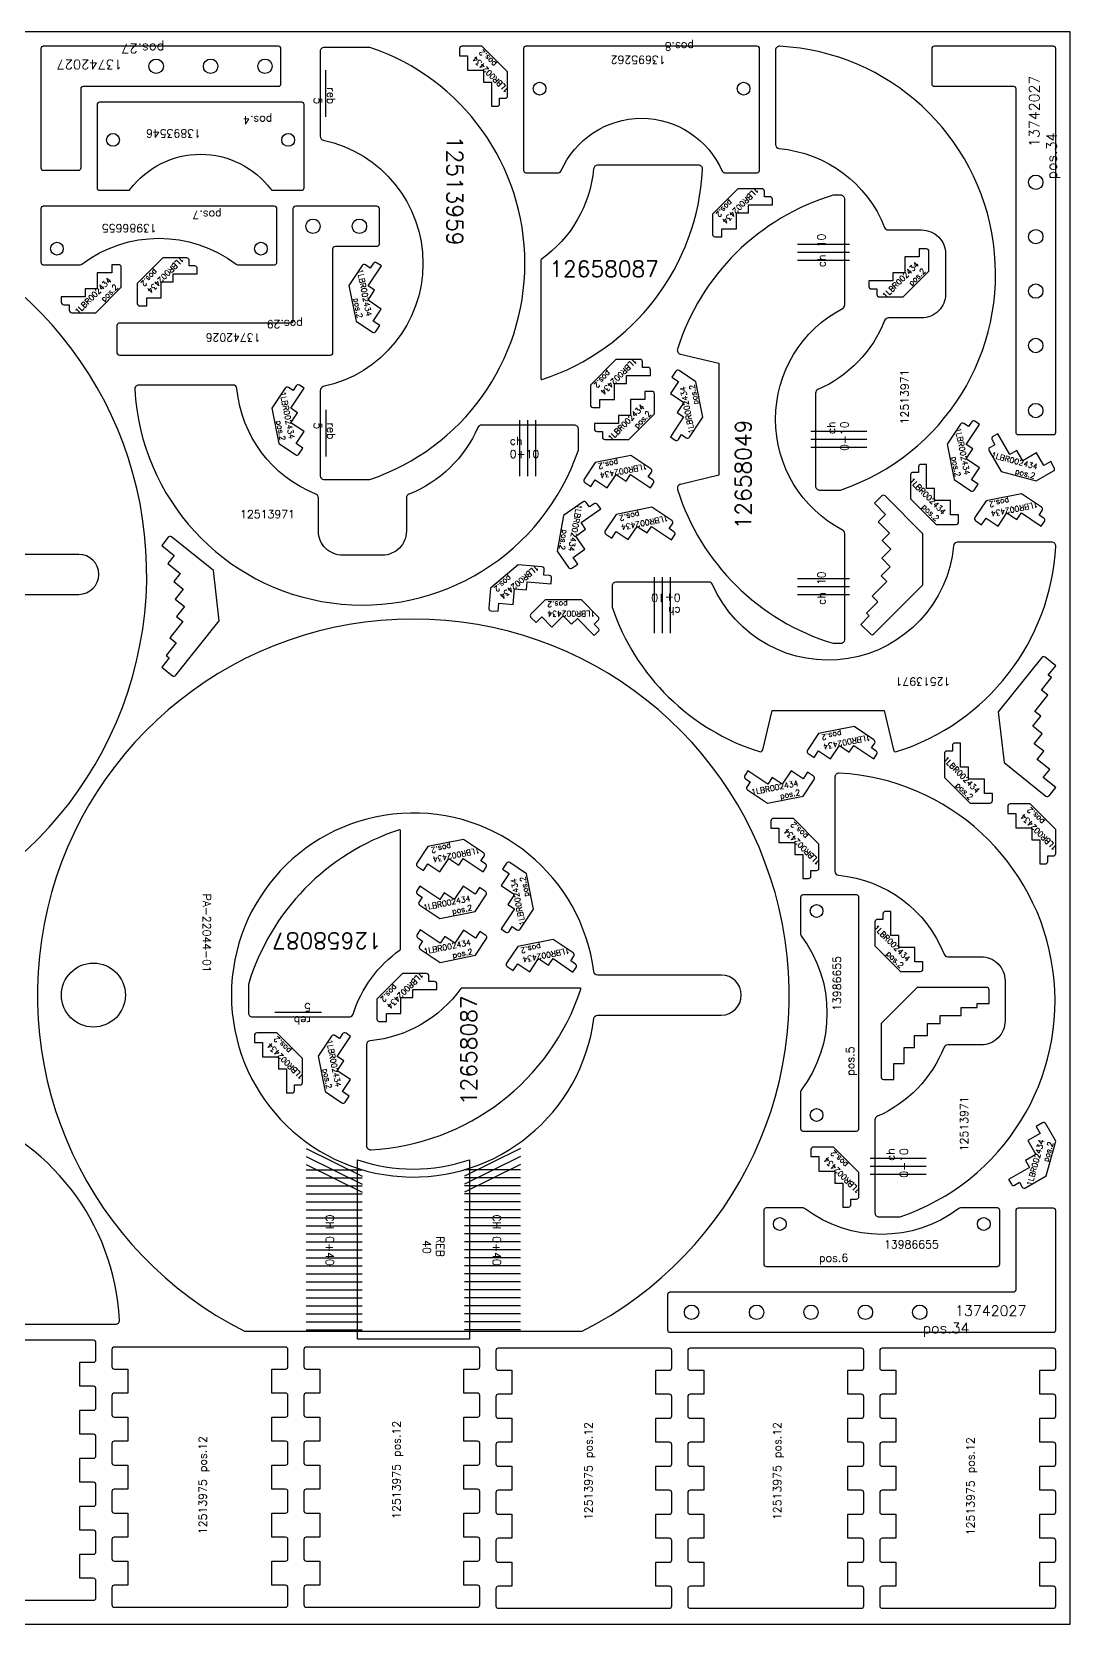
# Model space of a CAD drawing. Header units: millimetres. Extents: x 0 to 2500, y -105 to 1990.
# Drawn here: x 1202 to 2500, y 0 to 1990 of the extents above; entities that cross this region are included whole.
import ezdxf

# ---------------------------------------------------------------- set-up
doc = ezdxf.new("R2010")
doc.units = ezdxf.units.MM
for name, color, linetype in [('12502848', 7, 'Continuous'), ('12513959', 7, 'Continuous'), ('12513971', 7, 'Continuous'), ('12658049', 7, 'Continuous'), ('12658087', 7, 'Continuous'), ('13742026v0', 7, 'Continuous'), ('13742027v0', 7, 'Continuous'), ('13893546', 7, 'Continuous'), ('13986655', 7, 'Continuous'), ('1LBR002434', 7, 'Continuous'), ('Chanfro', 7, 'Continuous'), ('PA-22044-01', 7, 'Continuous'), ('Rebaixo', 7, 'Continuous'), ('sheet', 24, 'Continuous'), ('Texto', 7, 'Continuous')]:
    doc.layers.add(name, color=color, linetype=linetype)
doc.styles.get("Standard").update_dxf_attribs({"font": 'txt.shx'})

msp = doc.modelspace()

# ---------------------------------------------------------------- linework, layer by layer
at = {"color": 2}
for points in [[(2067.9, 1814), (2108.7, 1814, 0.414214), (2111.7, 1817), (2111.7, 1969, 0.414214), (2108.7, 1972), (1819.7, 1972, 0.414214), (1816.7, 1969), (1816.7, 1817, 0.414214), (1819.7, 1814), (1860.6, 1814, 0.298742), (1863.3, 1815.8, -0.656033), (2065.1, 1815.8, 0.298742)], [(1302, 343.2), (1302, 321.7, 0.414214), (1305, 318.7), (1322, 318.7), (1322, 288.7), (1305, 288.7, 0.414214), (1302, 285.7), (1302, 261.7, 0.414214), (1305, 258.7), (1322, 258.7), (1322, 228.7), (1305, 228.7, 0.414214), (1302, 225.7), (1302, 201.7, 0.414214), (1305, 198.7), (1322, 198.7), (1322, 168.7), (1305, 168.7, 0.414214), (1302, 165.7), (1302, 141.7, 0.414214), (1305, 138.7), (1322, 138.7), (1322, 108.7), (1305, 108.7, 0.414214), (1302, 105.7), (1302, 81.7, 0.414214), (1305, 78.7), (1322, 78.7), (1322, 48.7), (1305, 48.7, 0.414214), (1302, 45.7), (1302, 24.2, 0.414214), (1305, 21.2), (1519, 21.2, 0.414214), (1522, 24.2), (1522, 45.7, 0.414214), (1519, 48.7), (1502, 48.7), (1502, 78.7), (1519, 78.7, 0.414214), (1522, 81.7), (1522, 105.7, 0.414214), (1519, 108.7), (1502, 108.7), (1502, 138.7), (1519, 138.7, 0.414214), (1522, 141.7), (1522, 165.7, 0.414214), (1519, 168.7), (1502, 168.7), (1502, 198.7), (1519, 198.7, 0.414214), (1522, 201.7), (1522, 225.7, 0.414214), (1519, 228.7), (1502, 228.7), (1502, 258.7), (1519, 258.7, 0.414214), (1522, 261.7), (1522, 285.7, 0.414214), (1519, 288.7), (1502, 288.7), (1502, 318.7), (1519, 318.7, 0.414214), (1522, 321.7), (1522, 343.2, 0.414214), (1519, 346.2), (1305, 346.2, 0.414214)], [(1542, 343.2), (1542, 321.7, 0.414214), (1545, 318.7), (1562, 318.7), (1562, 288.7), (1545, 288.7, 0.414214), (1542, 285.7), (1542, 261.7, 0.414214), (1545, 258.7), (1562, 258.7), (1562, 228.7), (1545, 228.7, 0.414214), (1542, 225.7), (1542, 201.7, 0.414214), (1545, 198.7), (1562, 198.7), (1562, 168.7), (1545, 168.7, 0.414214), (1542, 165.7), (1542, 141.7, 0.414214), (1545, 138.7), (1562, 138.7), (1562, 108.7), (1545, 108.7, 0.414214), (1542, 105.7), (1542, 81.7, 0.414214), (1545, 78.7), (1562, 78.7), (1562, 48.7), (1545, 48.7, 0.414214), (1542, 45.7), (1542, 24.2, 0.414214), (1545, 21.2), (1759, 21.2, 0.414214), (1762, 24.2), (1762, 45.7, 0.414214), (1759, 48.7), (1742, 48.7), (1742, 78.7), (1759, 78.7, 0.414214), (1762, 81.7), (1762, 105.7, 0.414214), (1759, 108.7), (1742, 108.7), (1742, 138.7), (1759, 138.7, 0.414214), (1762, 141.7), (1762, 165.7, 0.414214), (1759, 168.7), (1742, 168.7), (1742, 198.7), (1759, 198.7, 0.414214), (1762, 201.7), (1762, 225.7, 0.414214), (1759, 228.7), (1742, 228.7), (1742, 258.7), (1759, 258.7, 0.414214), (1762, 261.7), (1762, 285.7, 0.414214), (1759, 288.7), (1742, 288.7), (1742, 318.7), (1759, 318.7, 0.414214), (1762, 321.7), (1762, 343.2, 0.414214), (1759, 346.2), (1545, 346.2, 0.414214)], [(1782, 341.8), (1782, 320.3, 0.414214), (1785, 317.3), (1802, 317.3), (1802, 287.3), (1785, 287.3, 0.414214), (1782, 284.3), (1782, 260.3, 0.414214), (1785, 257.3), (1802, 257.3), (1802, 227.3), (1785, 227.3, 0.414214), (1782, 224.3), (1782, 200.3, 0.414214), (1785, 197.3), (1802, 197.3), (1802, 167.3), (1785, 167.3, 0.414214), (1782, 164.3), (1782, 140.3, 0.414214), (1785, 137.3), (1802, 137.3), (1802, 107.3), (1785, 107.3, 0.414214), (1782, 104.3), (1782, 80.3, 0.414214), (1785, 77.3), (1802, 77.3), (1802, 47.3), (1785, 47.3, 0.414214), (1782, 44.3), (1782, 22.8, 0.414214), (1785, 19.8), (1999, 19.8, 0.414214), (2002, 22.8), (2002, 44.3, 0.414214), (1999, 47.3), (1982, 47.3), (1982, 77.3), (1999, 77.3, 0.414214), (2002, 80.3), (2002, 104.3, 0.414214), (1999, 107.3), (1982, 107.3), (1982, 137.3), (1999, 137.3, 0.414214), (2002, 140.3), (2002, 164.3, 0.414214), (1999, 167.3), (1982, 167.3), (1982, 197.3), (1999, 197.3, 0.414214), (2002, 200.3), (2002, 224.3, 0.414214), (1999, 227.3), (1982, 227.3), (1982, 257.3), (1999, 257.3, 0.414214), (2002, 260.3), (2002, 284.3, 0.414214), (1999, 287.3), (1982, 287.3), (1982, 317.3), (1999, 317.3, 0.414214), (2002, 320.3), (2002, 341.8, 0.414214), (1999, 344.8), (1785, 344.8, 0.414214)], [(2022, 341.8), (2022, 320.3, 0.414214), (2025, 317.3), (2042, 317.3), (2042, 287.3), (2025, 287.3, 0.414214), (2022, 284.3), (2022, 260.3, 0.414214), (2025, 257.3), (2042, 257.3), (2042, 227.3), (2025, 227.3, 0.414214), (2022, 224.3), (2022, 200.3, 0.414214), (2025, 197.3), (2042, 197.3), (2042, 167.3), (2025, 167.3, 0.414214), (2022, 164.3), (2022, 140.3, 0.414214), (2025, 137.3), (2042, 137.3), (2042, 107.3), (2025, 107.3, 0.414214), (2022, 104.3), (2022, 80.3, 0.414214), (2025, 77.3), (2042, 77.3), (2042, 47.3), (2025, 47.3, 0.414214), (2022, 44.3), (2022, 22.8, 0.414214), (2025, 19.8), (2239, 19.8, 0.414214), (2242, 22.8), (2242, 44.3, 0.414214), (2239, 47.3), (2222, 47.3), (2222, 77.3), (2239, 77.3, 0.414214), (2242, 80.3), (2242, 104.3, 0.414214), (2239, 107.3), (2222, 107.3), (2222, 137.3), (2239, 137.3, 0.414214), (2242, 140.3), (2242, 164.3, 0.414214), (2239, 167.3), (2222, 167.3), (2222, 197.3), (2239, 197.3, 0.414214), (2242, 200.3), (2242, 224.3, 0.414214), (2239, 227.3), (2222, 227.3), (2222, 257.3), (2239, 257.3, 0.414214), (2242, 260.3), (2242, 284.3, 0.414214), (2239, 287.3), (2222, 287.3), (2222, 317.3), (2239, 317.3, 0.414214), (2242, 320.3), (2242, 341.8, 0.414214), (2239, 344.8), (2025, 344.8, 0.414214)], [(2262, 341.8), (2262, 320.3, 0.414214), (2265, 317.3), (2282, 317.3), (2282, 287.3), (2265, 287.3, 0.414214), (2262, 284.3), (2262, 260.3, 0.414214), (2265, 257.3), (2282, 257.3), (2282, 227.3), (2265, 227.3, 0.414214), (2262, 224.3), (2262, 200.3, 0.414214), (2265, 197.3), (2282, 197.3), (2282, 167.3), (2265, 167.3, 0.414214), (2262, 164.3), (2262, 140.3, 0.414214), (2265, 137.3), (2282, 137.3), (2282, 107.3), (2265, 107.3, 0.414214), (2262, 104.3), (2262, 80.3, 0.414214), (2265, 77.3), (2282, 77.3), (2282, 47.3), (2265, 47.3, 0.414214), (2262, 44.3), (2262, 22.8, 0.414214), (2265, 19.8), (2479, 19.8, 0.414214), (2482, 22.8), (2482, 44.3, 0.414214), (2479, 47.3), (2462, 47.3), (2462, 77.3), (2479, 77.3, 0.414214), (2482, 80.3), (2482, 104.3, 0.414214), (2479, 107.3), (2462, 107.3), (2462, 137.3), (2479, 137.3, 0.414214), (2482, 140.3), (2482, 164.3, 0.414214), (2479, 167.3), (2462, 167.3), (2462, 197.3), (2479, 197.3, 0.414214), (2482, 200.3), (2482, 224.3, 0.414214), (2479, 227.3), (2462, 227.3), (2462, 257.3), (2479, 257.3, 0.414214), (2482, 260.3), (2482, 284.3, 0.414214), (2479, 287.3), (2462, 287.3), (2462, 317.3), (2479, 317.3, 0.414214), (2482, 320.3), (2482, 341.8, 0.414214), (2479, 344.8), (2265, 344.8, 0.414214)]]:
    msp.add_lwpolyline(points, format="xyb", close=True, dxfattribs=at)
msp.add_lwpolyline([(1065, 29.8), (1279, 29.8, 0.414214), (1282, 32.8), (1282, 54.3, 0.414214), (1279, 57.3), (1262, 57.3), (1262, 87.3), (1279, 87.3, 0.414214), (1282, 90.3), (1282, 114.3, 0.414214), (1279, 117.3), (1262, 117.3), (1262, 147.3), (1279, 147.3, 0.414214), (1282, 150.3), (1282, 174.3, 0.414214), (1279, 177.3), (1262, 177.3), (1262, 207.3), (1279, 207.3, 0.414214), (1282, 210.3), (1282, 234.3, 0.414214), (1279, 237.3), (1262, 237.3), (1262, 267.3), (1279, 267.3, 0.414214), (1282, 270.3), (1282, 294.3, 0.414214), (1279, 297.3), (1262, 297.3), (1262, 327.3), (1279, 327.3, 0.414214), (1282, 330.3), (1282, 351.8, 0.414214), (1279, 354.8), (1065, 354.8, 0.414214)], format="xyb", dxfattribs=at)
for centre in [(1836.7, 1919), (2091.7, 1919)]:
    msp.add_circle(centre, 8, dxfattribs=at)
at = {"layer": '12502848', "color": 2}
for points in [[(2254.5, 1237.5), (2316, 1299), (2316, 1362.6), (2268.6, 1410, 0.414214), (2264.4, 1410), (2255.2, 1400.8), (2269.3, 1386.7), (2260.1, 1377.5), (2274.3, 1363.3), (2265.1, 1354.1), (2275.7, 1343.5), (2264.4, 1332.2), (2275, 1321.6), (2263.7, 1310.3), (2270.7, 1303.2), (2252.3, 1284.8), (2259.4, 1277.8), (2245.3, 1263.6), (2248.8, 1260.1), (2238.2, 1249.5), (2250.2, 1237.5, 0.414214)], [(1381.8, 1185.8), (1436, 1253.8), (1429, 1317), (1376.6, 1358.8, 0.414214), (1372.4, 1358.3), (1364.3, 1348.2), (1379.9, 1335.7), (1371.8, 1325.5), (1387.4, 1313), (1379.3, 1302.9), (1391, 1293.5), (1381, 1281), (1392.8, 1271.7), (1382.8, 1259.2), (1390.6, 1252.9), (1374.4, 1232.6), (1382.2, 1226.4), (1369.7, 1210.7), (1373.6, 1207.6), (1364.3, 1195.9), (1377.6, 1185.3, 0.414214)], [(2464.5, 1208), (2410.2, 1140), (2417.3, 1076.7), (2469.7, 1034.9, 0.414214), (2473.9, 1035.4), (2482, 1045.6), (2466.4, 1058.1), (2474.5, 1068.2), (2458.9, 1080.7), (2467, 1090.9), (2455.2, 1100.2), (2465.2, 1112.7), (2453.5, 1122.1), (2463.5, 1134.6), (2455.7, 1140.8), (2471.9, 1161.1), (2464.1, 1167.4), (2476.5, 1183), (2472.6, 1186.1), (2482, 1197.8), (2468.7, 1208.5, 0.414214)], [(2395.6, 795.8), (2308.6, 795.8), (2263.6, 750.8), (2263.6, 683.8, 0.414214), (2266.6, 680.8), (2279.6, 680.8), (2279.6, 700.8), (2292.6, 700.8), (2292.6, 720.8), (2305.6, 720.8), (2305.6, 735.8), (2321.6, 735.8), (2321.6, 750.8), (2337.6, 750.8), (2337.6, 760.8), (2363.6, 760.8), (2363.6, 770.8), (2383.6, 770.8), (2383.6, 775.8), (2398.6, 775.8), (2398.6, 792.8, 0.414214)]]:
    msp.add_lwpolyline(points, format="xyb", close=True, dxfattribs=at)
at = {"layer": '12513959', "color": 2}
msp.add_lwpolyline([(1562.4, 1541.7), (1562.4, 1435.6, 0.414214), (1567.4, 1430.6), (1624.6, 1430.6, 0.717624), (1624.6, 1970.6), (1567.4, 1970.6, 0.414214), (1562.4, 1965.6), (1562.4, 1859.5, 0.353739), (1566.3, 1854.6, -0.808668), (1566.3, 1546.6, 0.353739)], format="xyb", close=True, dxfattribs=at)
at = {"layer": '12513971', "color": 2}
for points in [[(2272.7, 1742.4), (2314.3, 1742.4, -0.414214), (2344.3, 1712.4), (2344.3, 1662.4, -0.414214), (2314.3, 1632.4), (2272.7, 1632.4, 0.307315), (2268.1, 1629.2, -0.197795), (2184.7, 1543, 0.298217), (2181.7, 1538.4), (2181.7, 1422.4, 0.414214), (2186.7, 1417.4), (2213, 1417.4, 0.826224), (2137, 1972, 0.43), (2131.7, 1967), (2131.7, 1849.2, 0.387391), (2136.2, 1844.2, -0.282196), (2268.1, 1745.5, 0.307315)], [(1560.2, 1407.6, 0.307315), (1557.1, 1412.2, -0.282196), (1458.4, 1544.1, 0.387391), (1453.4, 1548.6), (1335.6, 1548.6, 0.43), (1330.6, 1543.3, 0.826224), (1885.2, 1467.4), (1885.2, 1493.6, 0.414214), (1880.2, 1498.6), (1764.2, 1498.6, 0.298217), (1759.6, 1495.6, -0.197795), (1673.4, 1412.2, 0.307315), (1670.2, 1407.6), (1670.2, 1366, -0.414214), (1640.2, 1336), (1590.2, 1336, -0.414214), (1560.2, 1366)], [(2282.9, 1090.4, 0.31269), (2482, 1347, 0.43), (2477, 1352.3), (2359.2, 1352.3, 0.387391), (2354.2, 1347.7, -0.775159), (2053, 1299.3, 0.298217), (2048.4, 1302.3), (1932.4, 1302.3, 0.414214), (1927.4, 1297.3), (1927.4, 1271, 0.23941), (2111.8, 1090.4, 0.434973), (2115.6, 1092.6), (2127.4, 1141.8), (2267.4, 1141.8), (2279.1, 1092.6, 0.434973)], [(2347, 834), (2388.6, 834, -0.414214), (2418.6, 804), (2418.6, 754, -0.414214), (2388.6, 724), (2347, 724, 0.307315), (2342.4, 720.9, -0.197795), (2259, 634.7, 0.298217), (2256, 630.1), (2256, 514, 0.414214), (2261, 509), (2287.3, 509, 0.826224), (2211.3, 1063.6, 0.43), (2206, 1058.6), (2206, 940.8, 0.387391), (2210.6, 935.9, -0.282196), (2342.4, 837.2, 0.307315)]]:
    msp.add_lwpolyline(points, format="xyb", close=True, dxfattribs=at)
at = {"layer": '12658049', "color": 2}
for points in [[(2012.8, 1424.5, 0.435826), (2009.1, 1418.2, 0.248185), (2203.6, 1225.8), (2213.2, 1225.8, 0.414214), (2218.2, 1230.8), (2218.2, 1362.8, 0.27887), (2215.5, 1367.2, -0.604773), (2215.5, 1644.4, 0.27887), (2218.2, 1648.8), (2218.2, 1780.8, 0.414214), (2213.2, 1785.8), (2203.6, 1785.8, 0.248185), (2009.1, 1593.5, 0.435826), (2012.8, 1587.1), (2060.7, 1575.8), (2060.7, 1435.8)], [(744.5, 434.8), (876.5, 434.8, 0.27887), (880.9, 437.5, -0.746733), (1175.3, 379.3, 0.387226), (1180.3, 374.8), (1306.6, 374.8, 0.429586), (1311.6, 380, 0.313253), (1107.1, 643.8, 0.435826), (1100.8, 640.2), (1089.5, 592.3), (949.5, 592.3), (938.2, 640.2, 0.435826), (931.9, 643.8, 0.248185), (739.5, 449.4), (739.5, 439.8, 0.414214)]]:
    msp.add_lwpolyline(points, format="xyb", close=True, dxfattribs=at)
at = {"layer": '12658087', "color": 2}
for points in [[(1838.4, 1556.4, 0.510573), (1839.7, 1555.4, 0.309641), (2040.5, 1818, 0.429586), (2035.5, 1823.3), (1909.2, 1823.3, 0.387226), (1904.2, 1818.8, -0.218841), (1838.8, 1705.6, 0.243337), (1838.4, 1704.7)], [(1662.7, 843.5), (1662.7, 991.9, 0.510573), (1661.4, 992.8, 0.244692), (1472.7, 799.5), (1472.7, 763.9, 0.414214), (1477.7, 758.9), (1598.9, 758.9, 0.32655), (1603.6, 762.4, -0.163054), (1662.3, 842.7, 0.243337)], [(1887.4, 795), (1739, 795, 0.243337), (1738.2, 794.6, -0.218841), (1625, 729.2, 0.387226), (1620.4, 724.2), (1620.4, 597.9, 0.429586), (1625.7, 592.9, 0.309641), (1888.3, 793.7, 0.510573)]]:
    msp.add_lwpolyline(points, format="xyb", close=True, dxfattribs=at)
at = {"layer": '13742026v0', "color": 2}
msp.add_lwpolyline([(1311.4, 1586), (1575.4, 1586, 0.414214), (1578.4, 1589), (1578.4, 1719, -0.414214), (1581.4, 1722), (1633.4, 1722, 0.414214), (1636.4, 1725), (1636.4, 1769, 0.414214), (1633.4, 1772), (1531.4, 1772, 0.414214), (1528.4, 1769), (1528.4, 1629, -0.414214), (1525.4, 1626), (1311.4, 1626, 0.414214), (1308.4, 1623), (1308.4, 1589, 0.414214)], format="xyb", close=True, dxfattribs=at)
for centre in [(1553.4, 1747), (1611.4, 1747)]:
    msp.add_circle(centre, 9, dxfattribs=at)
at = {"layer": '13742027v0', "color": 2}
for points in [[(1216.3, 1817), (1260.4, 1817, 0.414214), (1263.4, 1820), (1263.4, 1919, -0.414214), (1266.4, 1922), (1510.4, 1922, 0.414214), (1513.4, 1925), (1513.4, 1969, 0.414214), (1510.4, 1972), (1216.3, 1972, 0.414214), (1213.3, 1969), (1213.3, 1820, 0.414214)], [(2327, 1969), (2327, 1925, 0.414214), (2330, 1922), (2429, 1922, -0.414214), (2432, 1919), (2432, 1489.7, 0.414214), (2435, 1486.7), (2479, 1486.7, 0.414214), (2482, 1489.7), (2482, 1969, 0.414214), (2479, 1972), (2330, 1972, 0.414214)], [(2479, 519.8), (2435, 519.8, 0.414214), (2432, 516.8), (2432, 417.8, -0.414214), (2429, 414.8), (1999.7, 414.8, 0.414214), (1996.7, 411.8), (1996.7, 367.8, 0.414214), (1999.7, 364.8), (2479, 364.8, 0.414214), (2482, 367.8), (2482, 516.8, 0.414214)]]:
    msp.add_lwpolyline(points, format="xyb", close=True, dxfattribs=at)
for centre in [(1357.4, 1947), (1425.4, 1947), (1493.4, 1947), (2457, 1802), (2457, 1734), (2457, 1666), (2457, 1598), (2457, 1516.7), (2026.7, 389.8), (2108, 389.8), (2176, 389.8), (2244, 389.8), (2312, 389.8)]:
    msp.add_circle(centre, 9, dxfattribs=at)
at = {"layer": '13893546', "color": 2}
msp.add_lwpolyline([(1503.1, 1792), (1539.4, 1792, 0.414214), (1542.4, 1795), (1542.4, 1899, 0.414214), (1539.4, 1902), (1286.4, 1902, 0.414214), (1283.4, 1899), (1283.4, 1795, 0.414214), (1286.4, 1792), (1322.6, 1792, 0.235484), (1325, 1793.2, -0.498617), (1500.7, 1793.2, 0.235484)], format="xyb", close=True, dxfattribs=at)
for centre in [(1303.4, 1855), (1522.4, 1855)]:
    msp.add_circle(centre, 8, dxfattribs=at)
at = {"layer": '13986655', "color": 2}
for points in [[(1459.2, 1699), (1505.3, 1699, 0.414214), (1508.3, 1702), (1508.3, 1769, 0.414214), (1505.3, 1772), (1216.3, 1772, 0.414214), (1213.3, 1769), (1213.3, 1702, 0.414214), (1216.3, 1699), (1262.5, 1699, 0.163324), (1264.3, 1699.6, -0.335601), (1457.4, 1699.6, 0.163324)], [(2163, 665.4), (2163, 619.3, 0.414214), (2166, 616.3), (2233, 616.3, 0.414214), (2236, 619.3), (2236, 908.3, 0.414214), (2233, 911.3), (2166, 911.3, 0.414214), (2163, 908.3), (2163, 862.1, 0.163324), (2163.6, 860.3, -0.335601), (2163.6, 667.2, 0.163324)], [(2166.2, 520.1), (2120, 520.1, 0.414214), (2117, 517.1), (2117, 450.1, 0.414214), (2120, 447.1), (2409, 447.1, 0.414214), (2412, 450.1), (2412, 517.1, 0.414214), (2409, 520.1), (2362.8, 520.1, 0.163324), (2361, 519.5, -0.335601), (2168, 519.5, 0.163324)]]:
    msp.add_lwpolyline(points, format="xyb", close=True, dxfattribs=at)
for centre in [(1233.3, 1719), (1488.3, 1719), (2183, 891.3), (2183, 636.3), (2137, 500.1), (2392, 500.1)]:
    msp.add_circle(centre, 8, dxfattribs=at)
at = {"layer": '1LBR002434', "color": 2}
for points in [[(1746.7, 1960), (1746.7, 1942), (1766.7, 1942), (1766.7, 1927), (1776.7, 1927), (1776.7, 1897), (1783.7, 1897, 0.414214), (1786.7, 1900), (1786.7, 1907), (1793.7, 1907, 0.414214), (1796.7, 1910), (1796.7, 1940), (1764.7, 1972), (1739.7, 1972, 0.414214), (1736.7, 1969), (1736.7, 1960)], [(2064.7, 1744), (2082.7, 1744), (2082.7, 1764), (2097.7, 1764), (2097.7, 1774), (2127.7, 1774), (2127.7, 1781, 0.414214), (2124.7, 1784), (2117.7, 1784), (2117.7, 1791, 0.414214), (2114.7, 1794), (2084.7, 1794), (2052.7, 1762), (2052.7, 1737, 0.414214), (2055.7, 1734), (2064.7, 1734)], [(2311.4, 1708.7), (2293.4, 1708.7), (2293.4, 1688.7), (2278.4, 1688.7), (2278.4, 1678.7), (2248.4, 1678.7), (2248.4, 1671.7, 0.414214), (2251.4, 1668.7), (2258.4, 1668.7), (2258.4, 1661.7, 0.414214), (2261.4, 1658.7), (2291.4, 1658.7), (2323.4, 1690.7), (2323.4, 1715.7, 0.414214), (2320.4, 1718.7), (2311.4, 1718.7)], [(1301.8, 1688.9), (1283.8, 1688.9), (1283.8, 1668.9), (1268.8, 1668.9), (1268.8, 1658.9), (1238.8, 1658.9), (1238.8, 1651.9, 0.414214), (1241.8, 1648.9), (1248.8, 1648.9), (1248.8, 1641.9, 0.414214), (1251.8, 1638.9), (1281.8, 1638.9), (1313.8, 1670.9), (1313.8, 1695.9, 0.414214), (1310.8, 1698.9), (1301.8, 1698.9)], [(1345.8, 1657.4), (1363.8, 1657.4), (1363.8, 1677.4), (1378.8, 1677.4), (1378.8, 1687.4), (1408.8, 1687.4), (1408.8, 1694.4, 0.414214), (1405.8, 1697.4), (1398.8, 1697.4), (1398.8, 1704.4, 0.414214), (1395.8, 1707.4), (1365.8, 1707.4), (1333.8, 1675.4), (1333.8, 1650.4, 0.414214), (1336.8, 1647.4), (1345.8, 1647.4)], [(1628.8, 1628.5), (1638.8, 1643.5), (1622.2, 1654.6), (1630.5, 1667.1), (1622.2, 1672.7), (1638.9, 1697.6), (1633, 1701.5, 0.414214), (1628.9, 1700.7), (1625, 1694.8), (1619.2, 1698.7, 0.414214), (1615, 1697.9), (1598.3, 1673), (1607.2, 1628.6), (1628, 1614.7, 0.414214), (1632.1, 1615.5), (1637.1, 1623)], [(1912.2, 1530.6), (1930.2, 1530.6), (1930.2, 1550.6), (1945.2, 1550.6), (1945.2, 1560.6), (1975.2, 1560.6), (1975.2, 1567.6, 0.414214), (1972.2, 1570.6), (1965.2, 1570.6), (1965.2, 1577.6, 0.414214), (1962.2, 1580.6), (1932.2, 1580.6), (1900.2, 1548.6), (1900.2, 1523.6, 0.414214), (1903.2, 1520.6), (1912.2, 1520.6)], [(2010.2, 1552.9), (2000.2, 1537.9), (2016.9, 1526.8), (2008.5, 1514.3), (2016.8, 1508.8), (2000.2, 1483.8), (2006, 1479.9, 0.414214), (2010.2, 1480.7), (2014.1, 1486.6), (2019.9, 1482.7, 0.414214), (2024, 1483.5), (2040.7, 1508.5), (2031.9, 1552.8), (2011.1, 1566.7, 0.414214), (2006.9, 1565.9), (2001.9, 1558.4)], [(1532.3, 1475.4), (1542.4, 1490.4), (1525.7, 1501.5), (1534.1, 1514), (1525.7, 1519.5), (1542.4, 1544.5), (1536.6, 1548.4, 0.414214), (1532.4, 1547.5), (1528.5, 1541.7), (1522.7, 1545.6, 0.414214), (1518.6, 1544.8), (1501.9, 1519.8), (1510.7, 1475.5), (1531.5, 1461.6, 0.414214), (1535.7, 1462.4), (1540.7, 1469.9)], [(1968.2, 1530.6), (1950.2, 1530.6), (1950.2, 1510.6), (1935.2, 1510.6), (1935.2, 1500.6), (1905.2, 1500.6), (1905.2, 1493.6, 0.414214), (1908.2, 1490.6), (1915.2, 1490.6), (1915.2, 1483.6, 0.414214), (1918.2, 1480.6), (1948.2, 1480.6), (1980.2, 1512.6), (1980.2, 1537.6, 0.414214), (1977.2, 1540.6), (1968.2, 1540.6)], [(2376.6, 1430.3), (2386.6, 1445.3), (2370, 1456.4), (2378.3, 1468.9), (2370, 1474.4), (2386.7, 1499.4), (2380.8, 1503.3, 0.414214), (2376.7, 1502.4), (2372.8, 1496.6), (2367, 1500.5, 0.414214), (2362.8, 1499.7), (2346.1, 1474.7), (2355, 1430.4), (2375.8, 1416.5, 0.414214), (2379.9, 1417.3), (2384.9, 1424.8)], [(2467, 1448.1), (2458, 1463.7), (2440.7, 1453.7), (2433.2, 1466.7), (2424.5, 1461.7), (2409.5, 1487.6), (2403.5, 1484.1, 0.414214), (2402.4, 1480), (2405.9, 1474), (2399.8, 1470.5, 0.414214), (2398.7, 1466.4), (2413.7, 1440.4), (2457.4, 1428.7), (2479.1, 1441.2, 0.414214), (2480.2, 1445.3), (2475.7, 1453.1)], [(1906.2, 1430.2), (1921.2, 1420.2), (1932.3, 1436.8), (1944.8, 1428.5), (1950.3, 1436.8), (1975.3, 1420.1), (1979.1, 1425.9, 0.414214), (1978.3, 1430.1), (1972.5, 1434), (1976.4, 1439.8, 0.414214), (1975.6, 1444), (1950.6, 1460.6), (1906.2, 1451.8), (1892.3, 1431, 0.414214), (1893.2, 1426.9), (1900.6, 1421.9)], [(2350.5, 1386.4), (2350.5, 1404.4), (2330.5, 1404.4), (2330.5, 1419.4), (2320.5, 1419.4), (2320.5, 1449.4), (2313.5, 1449.4, 0.414214), (2310.5, 1446.4), (2310.5, 1439.4), (2303.5, 1439.4, 0.414214), (2300.5, 1436.4), (2300.5, 1406.4), (2332.5, 1374.4), (2357.5, 1374.4, 0.414214), (2360.5, 1377.4), (2360.5, 1386.4)], [(1878.7, 1333.1), (1893.4, 1343.4), (1881.9, 1359.8), (1894.2, 1368.4), (1888.5, 1376.6), (1913.1, 1393.8), (1909.1, 1399.5, 0.414214), (1904.9, 1400.2), (1899.1, 1396.2), (1895.1, 1402, 0.414214), (1891, 1402.7), (1866.4, 1385.5), (1858.5, 1340.9), (1872.9, 1320.4, 0.414214), (1877, 1319.7), (1884.4, 1324.9)], [(1932.6, 1365.4), (1947.6, 1355.4), (1958.7, 1372), (1971.2, 1363.7), (1976.7, 1372), (2001.7, 1355.3), (2005.6, 1361.2, 0.414214), (2004.7, 1365.3), (1998.9, 1369.2), (2002.8, 1375, 0.414214), (2002, 1379.2), (1977, 1395.9), (1932.6, 1387), (1918.8, 1366.2, 0.414214), (1919.6, 1362.1), (1927.1, 1357.1)], [(2394.9, 1382.3), (2409.9, 1372.3), (2421, 1389), (2433.4, 1380.6), (2439, 1388.9), (2463.9, 1372.3), (2467.8, 1378.1, 0.414214), (2467, 1382.3), (2461.2, 1386.1), (2465.1, 1392, 0.414214), (2464.2, 1396.1), (2439.3, 1412.8), (2394.9, 1404), (2381, 1383.2, 0.414214), (2381.9, 1379), (2389.3, 1374)], [(1785.7, 1275.8), (1803.6, 1274.2), (1805.4, 1294.1), (1820.3, 1292.8), (1821.2, 1302.8), (1851.1, 1300.2), (1851.7, 1307.1, 0.414214), (1848.9, 1310.4), (1842, 1311), (1842.6, 1318, 0.414214), (1839.8, 1321.2), (1810, 1323.8), (1775.3, 1294.8), (1773.1, 1269.8, 0.414214), (1775.8, 1266.6), (1784.8, 1265.8)], [(1839.4, 1258.9), (1852.1, 1246.2), (1866.2, 1260.3), (1876.8, 1249.7), (1883.9, 1256.8), (1905.1, 1235.6), (1910.1, 1240.5, 0.414214), (1910.1, 1244.8), (1905.1, 1249.7), (1910.1, 1254.7, 0.414214), (1910.1, 1258.9), (1888.9, 1280.1), (1843.6, 1280.1), (1825.9, 1262.4, 0.414214), (1825.9, 1258.2), (1832.3, 1251.8)], [(2185.4, 1091.3), (2200.3, 1081.3), (2211.5, 1097.9), (2223.9, 1089.6), (2229.5, 1097.9), (2254.4, 1081.3), (2258.3, 1087.1, 0.414214), (2257.5, 1091.2), (2251.7, 1095.1), (2255.6, 1101, 0.414214), (2254.7, 1105.1), (2229.8, 1121.8), (2185.4, 1112.9), (2171.5, 1092.2, 0.414214), (2172.3, 1088), (2179.8, 1083)], [(2392.8, 1038.2), (2392.8, 1056.2), (2372.8, 1056.2), (2372.8, 1071.2), (2362.8, 1071.2), (2362.8, 1101.2), (2355.8, 1101.2, 0.414214), (2352.8, 1098.2), (2352.8, 1091.2), (2345.8, 1091.2, 0.414214), (2342.8, 1088.2), (2342.8, 1058.2), (2374.8, 1026.2), (2399.8, 1026.2, 0.414214), (2402.8, 1029.2), (2402.8, 1038.2)], [(2166.1, 1056.4), (2151.2, 1066.4), (2140.1, 1049.8), (2127.6, 1058.1), (2122, 1049.8), (2097.1, 1066.5), (2093.2, 1060.6, 0.414214), (2094, 1056.5), (2099.8, 1052.6), (2096, 1046.8, 0.414214), (2096.8, 1042.6), (2121.7, 1025.9), (2166.1, 1034.8), (2180, 1055.6, 0.414214), (2179.2, 1059.7), (2171.7, 1064.7)], [(2431.9, 1013.1), (2431.9, 995.1), (2451.9, 995.1), (2451.9, 980.1), (2461.9, 980.1), (2461.9, 950.1), (2468.9, 950.1, 0.414214), (2471.9, 953.1), (2471.9, 960.1), (2478.9, 960.1, 0.414214), (2481.9, 963.1), (2481.9, 993.1), (2449.9, 1025.1), (2424.9, 1025.1, 0.414214), (2421.9, 1022.1), (2421.9, 1013.1)], [(2136, 994.9), (2136, 976.9), (2156, 976.9), (2156, 961.9), (2166, 961.9), (2166, 931.9), (2173, 931.9, 0.414214), (2176, 934.9), (2176, 941.9), (2183, 941.9, 0.414214), (2186, 944.9), (2186, 974.9), (2154, 1006.9), (2129, 1006.9, 0.414214), (2126, 1003.9), (2126, 994.9)], [(1697.1, 950.3), (1712.1, 940.3), (1723.2, 956.9), (1735.7, 948.6), (1741.2, 956.9), (1766.2, 940.2), (1770.1, 946, 0.414214), (1769.2, 950.2), (1763.4, 954.1), (1767.3, 959.9, 0.414214), (1766.5, 964.1), (1741.5, 980.7), (1697.1, 971.9), (1683.3, 951.1, 0.414214), (1684.1, 947), (1691.6, 942)], [(1798.7, 938), (1788.7, 923), (1805.3, 911.9), (1797, 899.4), (1805.3, 893.9), (1788.6, 868.9), (1794.5, 865, 0.414214), (1798.6, 865.8), (1802.5, 871.7), (1808.3, 867.8, 0.414214), (1812.5, 868.6), (1829.2, 893.5), (1820.3, 937.9), (1799.5, 951.8, 0.414214), (1795.4, 951), (1790.4, 943.5)], [(1756.2, 912.4), (1741.2, 922.4), (1730.1, 905.8), (1717.6, 914.1), (1712.1, 905.8), (1687.1, 922.5), (1683.3, 916.6, 0.414214), (1684.1, 912.5), (1689.9, 908.6), (1686, 902.8, 0.414214), (1686.8, 898.6), (1711.8, 881.9), (1756.2, 890.8), (1770.1, 911.6, 0.414214), (1769.2, 915.7), (1761.7, 920.7)], [(2306, 827.8), (2306, 845.8), (2286, 845.8), (2286, 860.8), (2276, 860.8), (2276, 890.8), (2269, 890.8, 0.414214), (2266, 887.8), (2266, 880.8), (2259, 880.8, 0.414214), (2256, 877.8), (2256, 847.8), (2288, 815.8), (2313, 815.8, 0.414214), (2316, 818.8), (2316, 827.8)], [(1756.7, 857.5), (1741.7, 867.5), (1730.6, 850.9), (1718.1, 859.2), (1712.6, 850.9), (1687.6, 867.6), (1683.7, 861.7, 0.414214), (1684.6, 857.6), (1690.4, 853.7), (1686.5, 847.9, 0.414214), (1687.3, 843.7), (1712.3, 827), (1756.7, 835.9), (1770.5, 856.7, 0.414214), (1769.7, 860.8), (1762.2, 865.8)], [(1809.4, 825.1), (1824.3, 815.1), (1835.5, 831.7), (1847.9, 823.4), (1853.5, 831.7), (1878.4, 815), (1882.3, 820.8, 0.414214), (1881.5, 825), (1875.7, 828.9), (1879.6, 834.7, 0.414214), (1878.7, 838.9), (1853.8, 855.5), (1809.4, 846.7), (1795.5, 825.9, 0.414214), (1796.3, 821.8), (1803.8, 816.8)], [(1645.4, 763.1), (1663.4, 763.1), (1663.4, 783.1), (1678.4, 783.1), (1678.4, 793.1), (1708.4, 793.1), (1708.4, 800.1, 0.414214), (1705.4, 803.1), (1698.4, 803.1), (1698.4, 810.1, 0.414214), (1695.4, 813.1), (1665.4, 813.1), (1633.4, 781.1), (1633.4, 756.1, 0.414214), (1636.4, 753.1), (1645.4, 753.1)], [(1490.2, 726.9), (1490.2, 708.9), (1510.2, 708.9), (1510.2, 693.9), (1520.2, 693.9), (1520.2, 663.9), (1527.2, 663.9, 0.414214), (1530.2, 666.9), (1530.2, 673.9), (1537.2, 673.9, 0.414214), (1540.2, 676.9), (1540.2, 706.9), (1508.2, 738.9), (1483.2, 738.9, 0.414214), (1480.2, 735.9), (1480.2, 726.9)], [(1590.4, 665.5), (1600.4, 680.5), (1583.8, 691.6), (1592.1, 704), (1583.8, 709.6), (1600.5, 734.5), (1594.7, 738.4, 0.414214), (1590.5, 737.6), (1586.6, 731.8), (1580.8, 735.7, 0.414214), (1576.6, 734.8), (1560, 709.9), (1568.8, 665.5), (1589.6, 651.6, 0.414214), (1593.7, 652.5), (1598.7, 659.9)], [(2462.6, 613.4), (2447, 604.4), (2457, 587), (2444, 579.5), (2449, 570.9), (2423, 555.9), (2426.5, 549.8, 0.414214), (2430.6, 548.7), (2436.7, 552.2), (2440.2, 546.2, 0.414214), (2444.3, 545.1), (2470.2, 560.1), (2482, 603.8), (2469.5, 625.4, 0.414214), (2465.4, 626.5), (2457.6, 622)], [(2186, 584.3), (2186, 566.3), (2206, 566.3), (2206, 551.3), (2216, 551.3), (2216, 521.3), (2223, 521.3, 0.414214), (2226, 524.3), (2226, 531.3), (2233, 531.3, 0.414214), (2236, 534.3), (2236, 564.3), (2204, 596.3), (2179, 596.3, 0.414214), (2176, 593.3), (2176, 584.3)]]:
    msp.add_lwpolyline(points, format="xyb", close=True, dxfattribs=at)
at = {"layer": 'Chanfro', "color": 2}
for p, q in [((2159.2, 1724.8), (2224.2, 1724.8)), ((2159.2, 1714.8), (2224.2, 1714.8)), ((2159.2, 1704.8), (2224.2, 1704.8)), ((1812.2, 1434.6), (1812.2, 1504.6)), ((1822.2, 1434.6), (1822.2, 1504.6)), ((1832.2, 1434.6), (1832.2, 1504.6)), ((2245.7, 1490.4), (2175.7, 1490.4)), ((2245.7, 1480.4), (2175.7, 1480.4)), ((2245.7, 1470.4), (2175.7, 1470.4)), ((1980.4, 1238.3), (1980.4, 1308.3)), ((1990.4, 1238.3), (1990.4, 1308.3)), ((2000.4, 1238.3), (2000.4, 1308.3)), ((2159.2, 1306.8), (2224.2, 1306.8)), ((2159.2, 1296.8), (2224.2, 1296.8)), ((2159.2, 1286.8), (2224.2, 1286.8)), ((2320, 582.1), (2250, 582.1)), ((2320, 572.1), (2250, 572.1)), ((2320, 562.1), (2250, 562.1))]:
    msp.add_line(p, q, dxfattribs=at)
at = {"layer": 'Chanfro', "color": 4}
for p, q in [((1544.9, 594.4), (1614.9, 560)), ((1544.9, 584.4), (1614.9, 550)), ((1812.9, 594.4), (1742.9, 560)), ((1812.9, 584.4), (1742.9, 550)), ((1544.9, 574.4), (1614.9, 540)), ((1544.9, 567.9), (1614.9, 567.9)), ((1544.9, 557.9), (1614.9, 557.9)), ((1812.9, 574.4), (1742.9, 540)), ((1812.9, 567.9), (1742.9, 567.9)), ((1812.9, 557.9), (1742.9, 557.9)), ((1544.9, 547.9), (1614.9, 547.9)), ((1544.9, 537.9), (1614.9, 537.9)), ((1812.9, 547.9), (1742.9, 547.9)), ((1812.9, 537.9), (1742.9, 537.9)), ((1544.9, 527.9), (1614.9, 527.9)), ((1544.9, 517.9), (1614.9, 517.9)), ((1812.9, 527.9), (1742.9, 527.9)), ((1812.9, 517.9), (1742.9, 517.9)), ((1544.9, 507.9), (1614.9, 507.9)), ((1544.9, 497.9), (1614.9, 497.9)), ((1812.9, 507.9), (1742.9, 507.9)), ((1812.9, 497.9), (1742.9, 497.9)), ((1544.9, 487.9), (1614.9, 487.9)), ((1544.9, 477.9), (1614.9, 477.9)), ((1812.9, 487.9), (1742.9, 487.9)), ((1812.9, 477.9), (1742.9, 477.9)), ((1544.9, 467.9), (1614.9, 467.9)), ((1544.9, 457.9), (1614.9, 457.9)), ((1812.9, 467.9), (1742.9, 467.9)), ((1812.9, 457.9), (1742.9, 457.9)), ((1544.9, 447.9), (1614.9, 447.9)), ((1544.9, 437.9), (1614.9, 437.9)), ((1812.9, 447.9), (1742.9, 447.9)), ((1812.9, 437.9), (1742.9, 437.9)), ((1544.9, 427.9), (1614.9, 427.9)), ((1544.9, 417.9), (1614.9, 417.9)), ((1812.9, 427.9), (1742.9, 427.9)), ((1812.9, 417.9), (1742.9, 417.9)), ((1544.9, 407.9), (1614.9, 407.9)), ((1812.9, 407.9), (1742.9, 407.9)), ((1544.9, 397.9), (1614.9, 397.9)), ((1544.9, 387.9), (1614.9, 387.9)), ((1812.9, 397.9), (1742.9, 397.9)), ((1812.9, 387.9), (1742.9, 387.9)), ((1544.9, 377.9), (1614.9, 377.9)), ((1544.9, 367.9), (1614.9, 367.9)), ((1812.9, 377.9), (1742.9, 377.9)), ((1812.9, 367.9), (1742.9, 367.9))]:
    msp.add_line(p, q, dxfattribs=at)
at = {"layer": 'PA-22044-01', "color": 4}
for points in [[(1086.5, 1732), (664.6, 1732, 4.219005)], [(1101.2, 1341.4, 15.435213), (1101.2, 1282.6, -0.376803), (1106.1, 1287), (1260.6, 1287, 0.999989), (1260.6, 1337), (1106.1, 1337, -0.376803)], [(1889.8, 366.2, 4.219005), (1467.9, 366.2)], [(1904.5, 756.9, -0.376803), (1909.4, 761.2), (2063.9, 761.2, 0.999988), (2063.9, 811.2), (1909.4, 811.2, -0.376803), (1904.5, 815.6, 15.435213)]]:
    msp.add_lwpolyline(points, format="xyb", close=True, dxfattribs=at)
msp.add_circle((1278.9, 786.2), 40, dxfattribs=at)
at = {"layer": 'Rebaixo', "color": 2}
for p, q in [((1569.3, 1883.8), (1569.3, 1942)), ((1569.3, 1517.5), (1569.3, 1459.3)), ((1563.9, 764.6), (1505.9, 764.6))]:
    msp.add_line(p, q, dxfattribs=at)
at = {"layer": 'Rebaixo', "color": 4}
msp.add_lwpolyline([(1608.9, 356.2), (1608.9, 580.3, 0.165317), (1748.9, 580.3), (1748.9, 356.2)], format="xyb", close=True, dxfattribs=at)
at = {"layer": 'sheet', "color": 7}
msp.add_lwpolyline([(0, 0), (2500, 0), (2500, 1990), (0, 1990)], close=True, dxfattribs=at)

# ---------------------------------------------------------------- texts
at = {"layer": 'Chanfro', "color": 2, "char_height": 10}
for s, insert, width, attachment_point, rotation in [('ch 10', (2184, 1695.9), 58.166, 1, 90), ('ch 0+10', (2222.9, 1503.1), 53.741, 9, 90), ('ch 10', (2184, 1315.8), 58.166, 3, 90), ('ch 0+10', (2013.1, 1261.1), 53.741, 1, 180), ('ch 0+10', (2297.2, 594.8), 53.741, 9, 90)]:
    msp.add_mtext(s, dxfattribs=dict(at, insert=insert, width=width, attachment_point=attachment_point, rotation=rotation))
at = {"layer": 'Chanfro', "color": 2, "insert": (1799.5, 1457.4), "char_height": 10, "width": 53.741, "attachment_point": 7}
msp.add_mtext('ch 0+10', dxfattribs=at)
at = {"layer": 'Chanfro', "color": 4, "char_height": 10, "rotation": 270}
for insert, attachment_point in [((1569.5, 532.3), 7), ((1788.2, 532.3), 1)]:
    msp.add_mtext_dynamic_manual_height_columns('{\\W2.265903; }CH 0+40', width=108.651, gutter_width=12.5, heights=[0], dxfattribs=dict(at, insert=insert, attachment_point=attachment_point))
at = {"layer": 'Rebaixo', "color": 2, "char_height": 10}
for insert, width, attachment_point, rotation in [((1581.2, 1899.4), 35.2, 3, 270), ((1581.2, 1501.8), 35.2, 1, 270), ((1550.8, 775.9), 30.968, 7, 180)]:
    msp.add_mtext('reb 5', dxfattribs=dict(at, insert=insert, width=width, attachment_point=attachment_point, rotation=rotation))
at = {"layer": 'Rebaixo', "color": 4, "insert": (1717.5, 504.9), "char_height": 10, "attachment_point": 1, "rotation": 270}
msp.add_mtext_dynamic_manual_height_columns('{\\W2.227035; }REB\\P{\\W2.810369; }40', width=71.207, gutter_width=12.5, heights=[0], dxfattribs=at)
at = {"layer": 'Texto', "color": 2}
for s, insert, char_height, width, attachment_point, rotation in [('{\\W4.915847; }13742027 pos.27', (1367.7, 1943.2), 12, 172.782, 1, 180), ('{\\W3.973396; }13695262 pos.8', (2029.6, 1950), 10, 128.92, 1, 180), ('1LBR002434\\Ppos.2', (1752, 1955.3), 7, 55.252, 3, 135), ('{\\W3.494309; }13742027 pos.34', (2448.6, 1805.6), 13, 172.782, 1, 90), ('{\\W5.00488;  }13893546 pos.4', (1502.5, 1858.1), 10, 175.717, 1, 180), ('12513959', (1720.7, 1860.1), 20, 125.415, 7, 270), ('1LBR002434\\Ppos.2', (2069.4, 1749.3), 7, 55.252, 3, 225), ('{\\W9.097959; }13986655 pos.7', (1439.2, 1739.5), 10, 168.68, 1, 180), ('1LBR002434\\Ppos.2', (1350.6, 1662.7), 7, 55.252, 3, 225), ('1LBR002434\\Ppos.2', (1627.1, 1635.4), 7, 55.252, 3, 281.25), ('1LBR002434\\Ppos.2', (2306.7, 1703.4), 7, 55.252, 3, 45), ('1LBR002434\\Ppos.2', (1297.1, 1683.6), 7, 55.252, 3, 45), ('{\\W5.922349; }13742026 pos.29', (1540.6, 1602.9), 10, 151.819, 1, 180), ('1LBR002434\\Ppos.2', (1917, 1535.8), 7, 55.252, 3, 225), ('12513971', (2288.1, 1499.4), 10, 263.972, 1, 90), ('1LBR002434\\Ppos.2', (1530.6, 1482.3), 7, 55.252, 3, 281.25), ('1LBR002434\\Ppos.2', (2012, 1546), 7, 55.252, 3, 101.25), ('1LBR002434\\Ppos.2', (1963.5, 1525.3), 7, 55.252, 3, 45), ('12658049', (2081.3, 1368.2), 20, 262.02, 1, 90), ('1LBR002434\\Ppos.2', (2374.8, 1437.2), 7, 55.252, 3, 281.25), ('1LBR002434\\Ppos.2', (1913, 1431.9), 7, 55.252, 3, 191.25), ('1LBR002434\\Ppos.2', (2460.1, 1449.5), 7, 55.252, 3, 345), ('1LBR002434\\Ppos.2', (2345.3, 1391.1), 7, 55.252, 3, 315), ('1LBR002434\\Ppos.2', (1879.5, 1340.1), 7, 55.252, 3, 260), ('1LBR002434\\Ppos.2', (2401.7, 1384.1), 7, 55.252, 3, 191.25), ('1LBR002434\\Ppos.2', (1939.5, 1367.1), 7, 55.252, 3, 191.25), ('1LBR002434\\Ppos.2', (1790.8, 1280.6), 7, 55.252, 3, 220), ('1LBR002434\\Ppos.2', (1846.4, 1259.3), 7, 55.252, 3, 180), ('12513971', (2350.3, 1172.9), 10, 263.972, 1, 180), ('1LBR002434\\Ppos.2', (2192.2, 1093.1), 7, 55.252, 3, 191.25), ('1LBR002434\\Ppos.2', (2387.6, 1042.9), 7, 55.252, 3, 315), ('1LBR002434\\Ppos.2', (2159.3, 1054.7), 7, 55.252, 3, 11.25), ('1LBR002434\\Ppos.2', (2437.1, 1008.4), 7, 55.252, 3, 135), ('1LBR002434\\Ppos.2', (2141.3, 990.2), 7, 55.252, 3, 135), ('1LBR002434\\Ppos.2', (1704, 952), 7, 55.252, 3, 191.25), ('1LBR002434\\Ppos.2', (1800.4, 931.1), 7, 55.252, 3, 101.25), ('1LBR002434\\Ppos.2', (1749.3, 910.6), 7, 55.252, 3, 11.25), ('12658087', (1639.4, 844), 20, 272.481, 1, 180), ('1LBR002434\\Ppos.2', (2300.8, 832.5), 7, 55.252, 3, 315), ('1LBR002434\\Ppos.2', (1749.8, 855.7), 7, 55.252, 3, 11.25), ('1LBR002434\\Ppos.2', (1816.2, 826.8), 7, 55.252, 3, 191.25), ('{\\W9.088293; }13986655 pos.5', (2203.5, 685.4), 10, 168.68, 1, 90), ('1LBR002434\\Ppos.2', (1650.2, 768.4), 7, 55.252, 3, 225), ('12658087', (1738.1, 648.6), 20, 272.481, 1, 90), ('1LBR002434\\Ppos.2', (1495.4, 722.2), 7, 55.252, 3, 135), ('1LBR002434\\Ppos.2', (1588.7, 672.3), 7, 55.252, 3, 281.25), ('12513971', (2362.4, 591), 10, 263.972, 1, 90), ('1LBR002434\\Ppos.2', (2461.1, 606.5), 7, 55.252, 3, 75), ('1LBR002434\\Ppos.2', (2191.3, 579.6), 7, 55.252, 3, 135), ('12513975 pos.12', (1652.8, 131.6), 10, 172.613, 1, 90), ('12513975 pos.12', (1892.8, 130.1), 10, 172.613, 1, 90), ('12513975 pos.12', (2128.8, 130.1), 10, 172.613, 1, 90), ('12513975 pos.12', (1410.5, 112.5), 10, 172.613, 1, 90), ('12513975 pos.12', (2370.5, 111.1), 10, 172.613, 1, 90)]:
    msp.add_mtext(s, dxfattribs=dict(at, insert=insert, char_height=char_height, width=width, attachment_point=attachment_point, rotation=rotation))
at = {"layer": 'Texto', "color": 2, "attachment_point": 1}
for s, insert, char_height, width in [('12658087', (1848.8, 1703.9), 20, 272.481), ('12513971', (1462.3, 1392.2), 10, 263.972), ('{\\W9.098837; }13986655 pos.6', (2186.1, 479.6), 10, 168.68), ('{\\W3.494309; }13742027 pos.34', (2315.6, 398.2), 13, 172.782)]:
    msp.add_mtext(s, dxfattribs=dict(at, insert=insert, char_height=char_height, width=width))
at = {"layer": 'Texto', "color": 4, "insert": (1425.7, 913.1), "char_height": 10, "width": 262.375, "attachment_point": 1, "rotation": 270}
msp.add_mtext('{\\W7.88786;   }PA-22044-01', dxfattribs=at)

doc.saveas('drawing.dxf')
